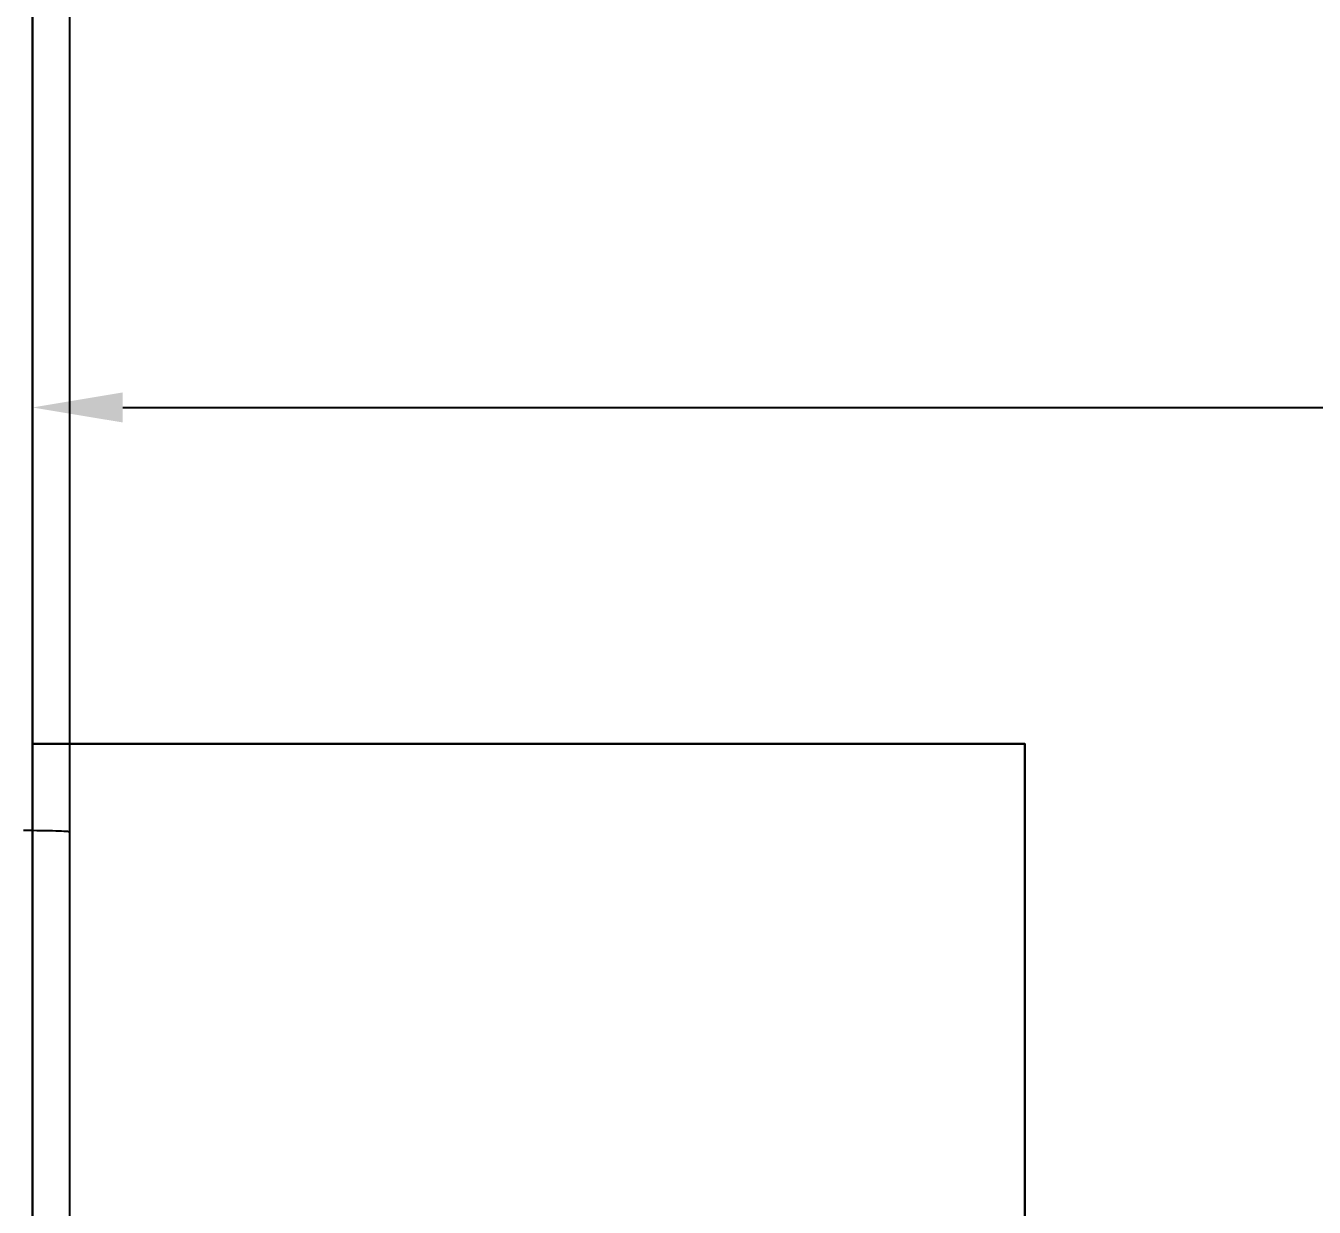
# Model space of a CAD drawing. Header units: millimetres. Extents: x 150209.93 to 150215.05, y 136675.65 to 136679.93.
# Drawn here: x 150211.403 to 150211.8315, y 136678.0439 to 136678.4369 of the extents above; entities that cross this region are included whole.
import ezdxf

# ---------------------------------------------------------------- set-up
doc = ezdxf.new("R2010")
doc.units = ezdxf.units.MM
doc.header["$LTSCALE"] = 0.25
doc.linetypes.add('XKITLINE00', pattern=[0])
doc.layers.add('Wall', color=7, linetype='Continuous')
doc.styles.add('ROMANS', font='romans.shx')
doc.dimstyles.new('MD300', dxfattribs={"dimtxt": 2.5, "dimasz": 2.5, "dimexe": 1, "dimexo": 1, "dimgap": 0.5, "dimtad": 1, "dimdec": 1, "dimlfac": 50, "dimrnd": 0.5, "dimdsep": 46, "dimtxsty": 'ROMANS', "dimcen": 1, "dimclrd": 146, "dimclre": 146, "dimclrt": 30, "dimadec": 1, "dimazin": 2, "dimtfac": 1, "dimtdec": 1, "dimtmove": 0, "dimatfit": 1, "dimfxl": 1, "dimtolj": 1, "dimtzin": 0, "dimlwd": -1, "dimlwe": -1, "dimarcsym": 0})

# ---------------------------------------------------------------- blocks, each defined once
blk = doc.blocks.new('çatıı')
at = {"color": 8, "linetype": 'XKITLINE00'}
for p, q in [((12446.2, 14354.3), (12446.2, 12689.5)), ((12377.5, 12691.8), (12370, 12691.8)), ((12384.9, 12691.8), (12377.5, 12691.8)), ((12384.9, 12691.8), (12377.5, 12691.8)), ((12392.1, 12691.7), (12384.9, 12691.8)), ((12392.1, 12691.7), (12384.9, 12691.8)), ((12399.2, 12691.6), (12392.1, 12691.7)), ((12399.2, 12691.6), (12392.1, 12691.7)), ((12405.9, 12691.5), (12399.2, 12691.6)), ((12405.9, 12691.5), (12399.2, 12691.6)), ((12412.3, 12691.4), (12405.9, 12691.5)), ((12412.3, 12691.4), (12405.9, 12691.5)), ((12418.3, 12691.3), (12412.3, 12691.4)), ((12418.3, 12691.3), (12412.3, 12691.4)), ((12423.9, 12691.1), (12418.3, 12691.3)), ((12423.9, 12691.1), (12418.3, 12691.3)), ((12428.9, 12691), (12423.9, 12691.1)), ((12428.9, 12691), (12423.9, 12691.1)), ((12433.4, 12690.8), (12428.9, 12691)), ((12433.4, 12690.8), (12428.9, 12691)), ((12437.2, 12690.6), (12433.4, 12690.8)), ((12437.2, 12690.6), (12433.4, 12690.8)), ((12440.4, 12690.4), (12437.2, 12690.6)), ((12440.4, 12690.4), (12437.2, 12690.6)), ((12442.9, 12690.2), (12440.4, 12690.4)), ((12442.9, 12690.2), (12440.4, 12690.4)), ((12444.7, 12690), (12442.9, 12690.2)), ((12445.8, 12689.7), (12444.7, 12690)), ((12445.8, 12689.7), (12444.7, 12690)), ((12446.2, 12689.5), (12445.8, 12689.7)), ((12446.2, 12689.5), (12445.8, 12689.7)), ((12446.2, 12689.5), (12446.2, 11020.3))]:
    blk.add_line(p, q, dxfattribs=at)
blk = doc.blocks.new('*D4')
at = {"color": 146, "transparency": 16777216}
for p, q in [((150211.38964, 136678.62603), (150212.05394, 136678.6248)), ((150211.35801, 136677.74497), (150211.35779, 136677.62609)), ((150212.08231, 136677.74363), (150212.08209, 136677.62475))]:
    blk.add_line(p, q, dxfattribs=at)
for points in [[(150211.38964, 136678.63103), (150211.38963, 136678.62103), (150211.35964, 136678.62609)], [(150212.05395, 136678.6298), (150212.05393, 136678.6198), (150212.08394, 136678.62475)]]:
    blk.add_solid(points, dxfattribs=at)
at = {"layer": 'DEFPOINTS', "color": 0, "transparency": 16777216}
for p in [(150211.35986, 136678.74497), (150212.08416, 136678.74363), (150212.08394, 136678.62475)]:
    blk.add_point(p, dxfattribs=at)
at = {"color": 30, "transparency": 16777216, "insert": (150211.72184, 136678.65042), "char_height": 0.03, "attachment_point": 5, "rotation": 359.894, "style": 'ROMANS'}
blk.add_mtext('\\A1;36', dxfattribs=at)
blk = doc.blocks.new('*D47')
at = {"color": 146, "transparency": 16777216}
for p, q in [((150211.43528, 136678.30996), (150213.47547, 136678.30996)), ((150211.40528, 136677.47488), (150211.40528, 136677.30996)), ((150213.50547, 136677.47488), (150213.50547, 136677.30996))]:
    blk.add_line(p, q, dxfattribs=at)
for points in [[(150211.43528, 136678.31496), (150211.43528, 136678.30496), (150211.40528, 136678.30996)], [(150213.47547, 136678.31496), (150213.47547, 136678.30496), (150213.50547, 136678.30996)]]:
    blk.add_solid(points, dxfattribs=at)
at = {"layer": 'DEFPOINTS', "color": 0, "transparency": 16777216}
for p in [(150211.40528, 136678.47488), (150213.50547, 136678.47488, 0.004), (150213.50547, 136678.30996)]:
    blk.add_point(p, dxfattribs=at)
at = {"color": 30, "transparency": 16777216, "insert": (150212.45537, 136678.33496), "char_height": 0.03, "attachment_point": 5, "style": 'ROMANS'}
blk.add_mtext('\\A1;105', dxfattribs=at)

msp = doc.modelspace()

# ---------------------------------------------------------------- block references
at = {"xscale": 0.0002000170049888334, "yscale": 0.0002000170049888334, "zscale": 0.0002000170049888334}
msp.add_blockref('çatıı', (150208.92807, 136675.63059), dxfattribs=at)

# ---------------------------------------------------------------- dimensions: what is measured, and where the dimension line sits
for p1, p2, distance, picture, middle in [((150211.35986, 136678.74497), (150212.08416, 136678.74363), -0.11888, '*D4', (150211.72184, 136678.65042)), ((150211.40528, 136678.47488), (150213.50547, 136678.47488, 0.004), -0.16491, '*D47', (150212.45537, 136678.33496))]:
    dim = msp.add_aligned_dim(p1=p1, p2=p2, distance=distance, dimstyle='MD300', override={"dimtxt": 0.03, "dimasz": 0.03, "dimgap": 0.01})
    dim.commit()
    dim.dimension.update_dxf_attribs({"geometry": picture, "text_midpoint": middle})

# ---------------------------------------------------------------- meshes
at = {"layer": 'Wall'}
mesh = msp.add_polyface(dxfattribs=at)
corners = [(150213.50547, 136678.19805), (150213.50547, 136678.19805, 0.004), (150213.50547, 136677.11475), (150213.50547, 136677.11475, 0.004), (150211.40528, 136677.11475), (150211.40528, 136677.11475, 0.004), (150211.40528, 136678.47488), (150211.40528, 136678.47488, 0.004), (150213.50547, 136678.47488), (150213.50547, 136678.47488, 0.004), (150213.50547, 136678.19805), (150213.50547, 136678.19805, 0.004)]
mesh.append_faces([[corners[k] for k in face] for face in [(0, 1, 3, 2), (2, 3, 5, 4), (4, 5, 7, 6), (6, 7, 9, 8), (8, 9, 11, 10)]], dxfattribs={"color": 7})
mesh = msp.add_polyface(dxfattribs=at)
corners = [(150211.40528, 136677.39158), (150211.40528, 136677.39158, 0.004), (150211.73531, 136677.39158), (150211.73531, 136677.39158, 0.004), (150211.73531, 136677.64855), (150211.73531, 136677.64855, 0.004), (150211.76331, 136677.67462), (150211.76331, 136677.67462, 0.004), (150211.78529, 136677.70594), (150211.78529, 136677.70594, 0.004), (150211.80026, 136677.74115), (150211.80026, 136677.74115, 0.004), (150211.80761, 136677.7787), (150211.80761, 136677.7787, 0.004), (150211.80696, 136677.81695), (150211.80696, 136677.81695, 0.004), (150211.79841, 136677.85425), (150211.79841, 136677.85425, 0.004), (150211.78226, 136677.88894), (150211.78226, 136677.88894, 0.004), (150211.75926, 136677.91951), (150211.75926, 136677.91951, 0.004), (150211.73531, 136677.94108), (150211.73531, 136677.94108, 0.004), (150211.73531, 136678.19805), (150211.73531, 136678.19805, 0.004), (150211.40528, 136678.19805), (150211.40528, 136678.19805, 0.004)]
mesh.append_faces([[corners[k] for k in face] for face in [(0, 1, 3, 2), (2, 3, 5, 4), (4, 5, 7, 6), (6, 7, 9, 8), (8, 9, 11, 10), (10, 11, 13, 12), (12, 13, 15, 14), (14, 15, 17, 16), (16, 17, 19, 18), (18, 19, 21, 20), (20, 21, 23, 22), (22, 23, 25, 24), (24, 25, 27, 26)]], dxfattribs={"color": 7})

doc.saveas('drawing.dxf')
